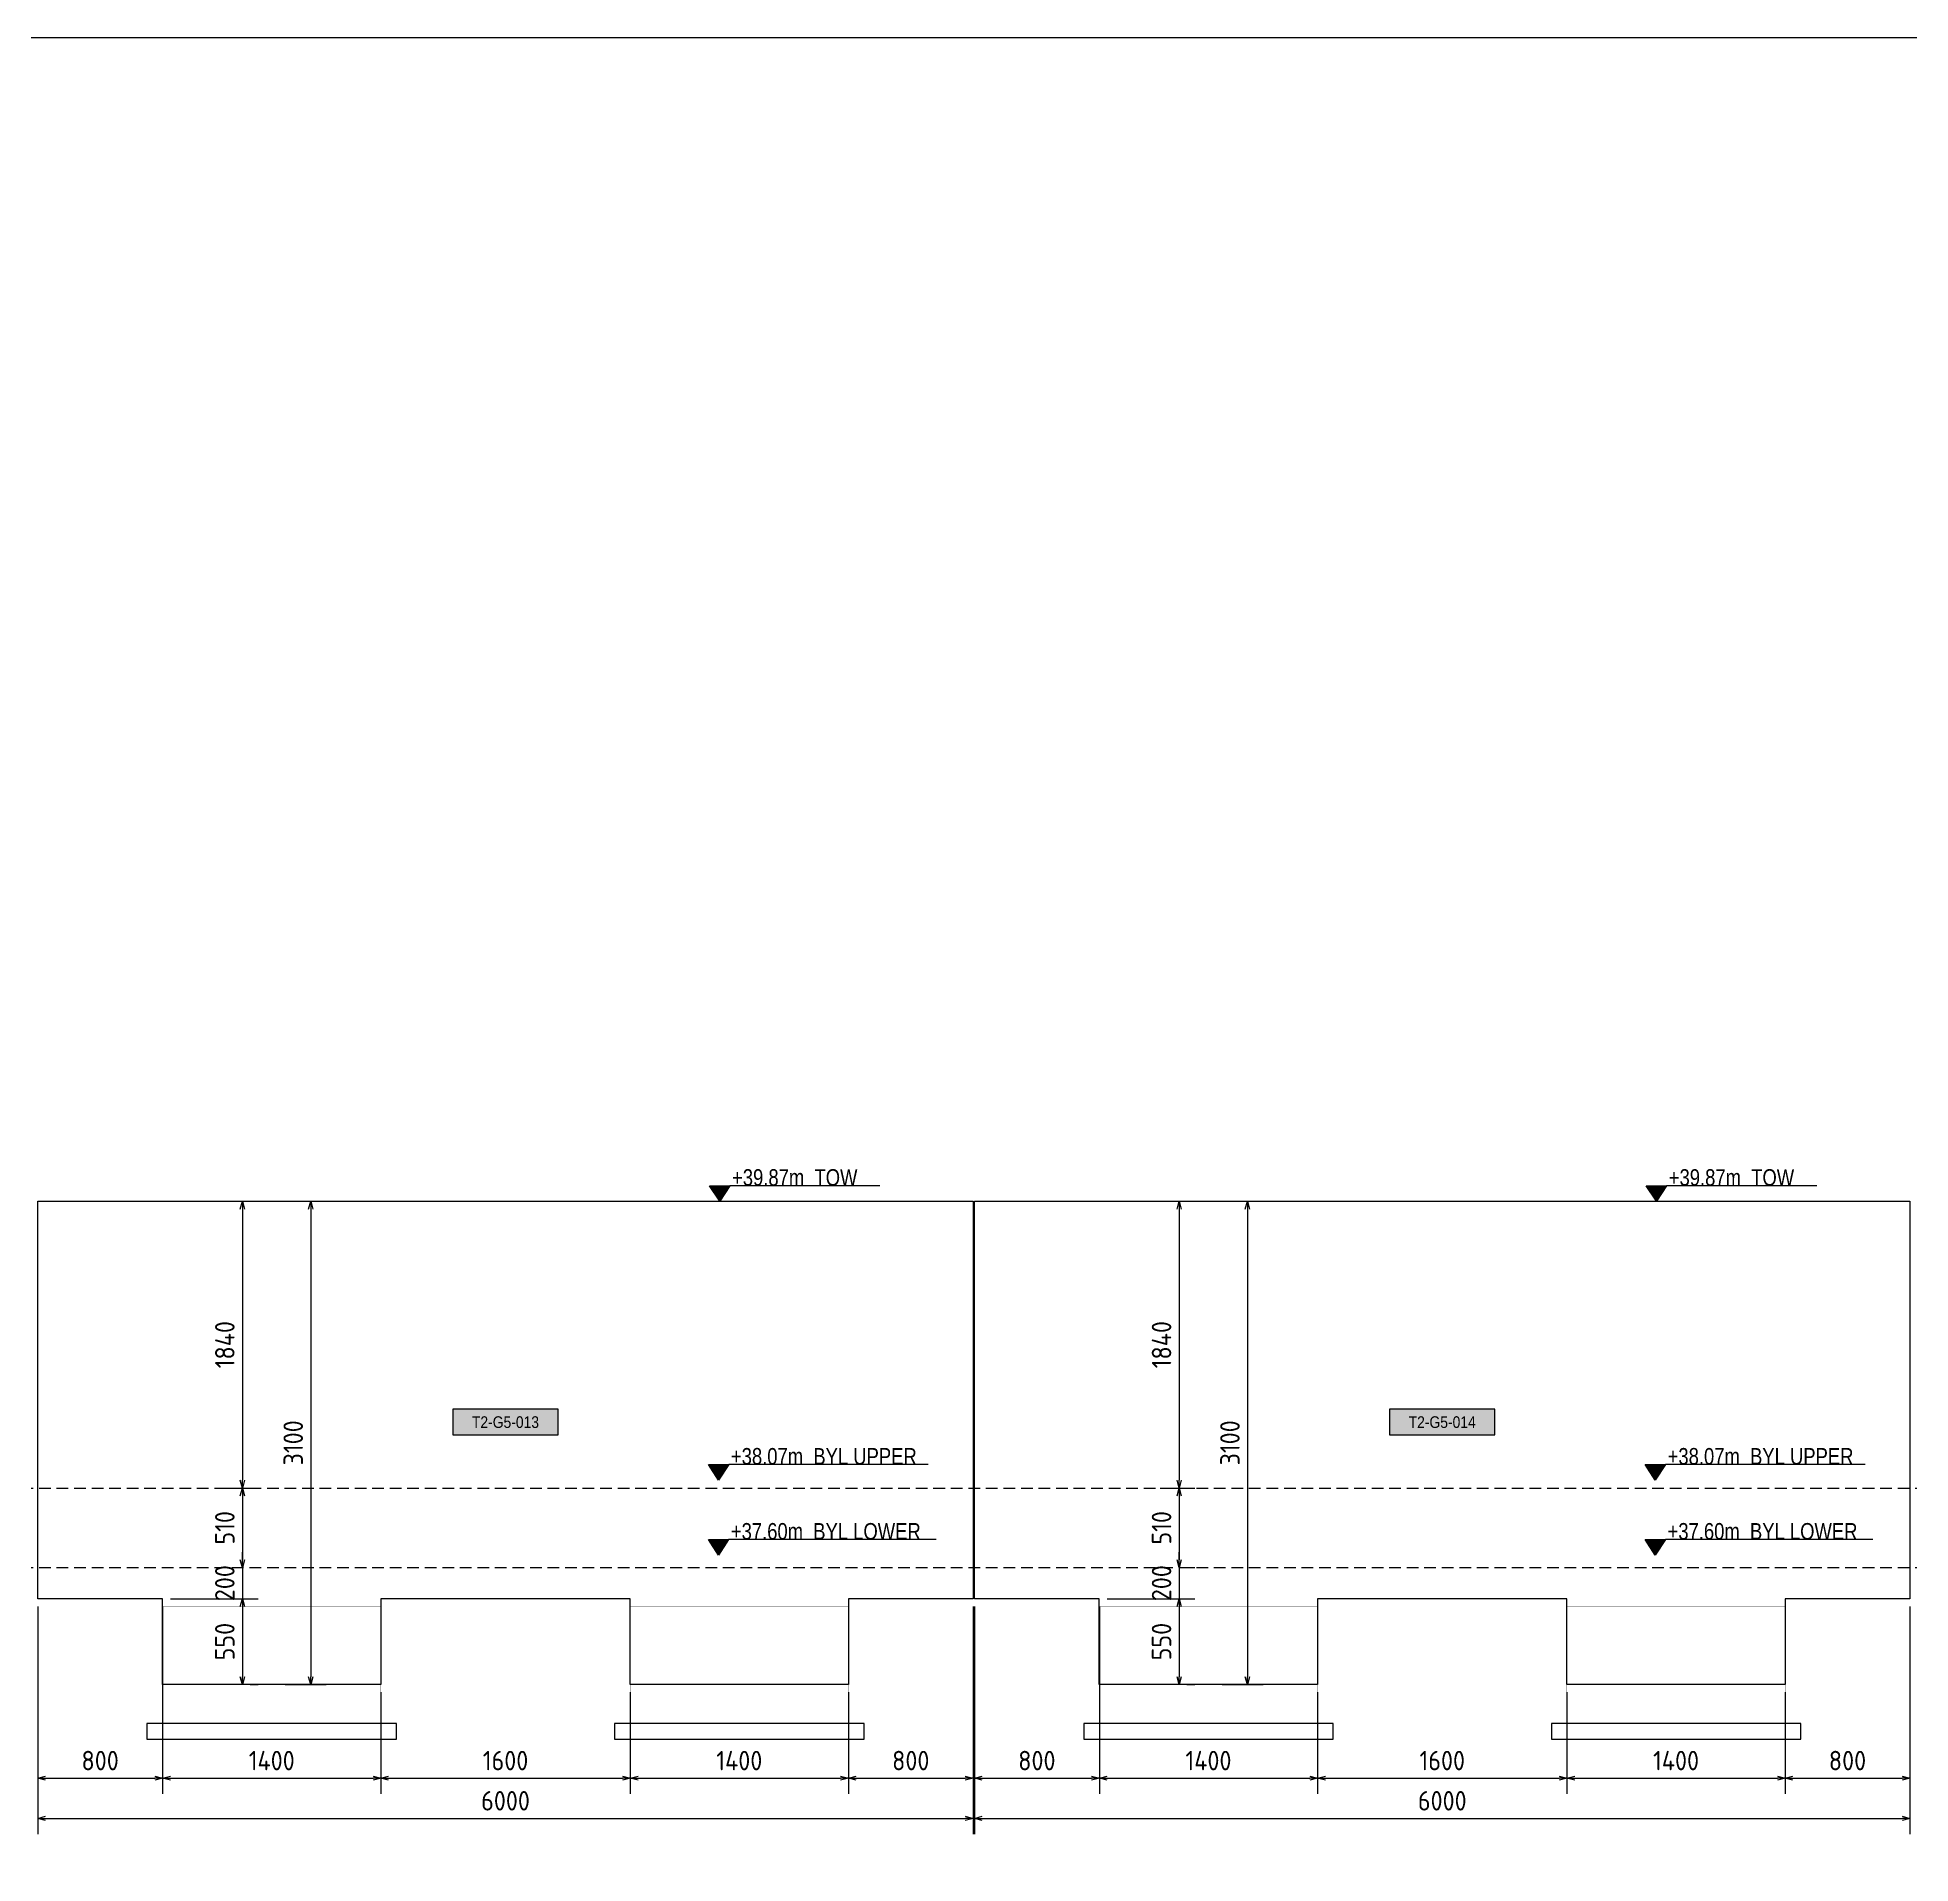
# Model space of a CAD drawing. Header units: centimetres. Extents: x -6122352 to 4157695, y -1694241 to 1947892.
# Drawn here: x 3396059 to 3408077, y 768058 to 779771 of the extents above; entities that cross this region are included whole.
import ezdxf
from ezdxf.enums import TextEntityAlignment as Align

# ---------------------------------------------------------------- set-up
doc = ezdxf.new("R2010")
doc.units = ezdxf.units.CM
doc.header["$MEASUREMENT"] = 0
doc.header["$PDMODE"] = 66
doc.header["$PDSIZE"] = 100
doc.linetypes.add('DASHED2', pattern=[0.375, 0.25, -0.125])
doc.linetypes.add('HIDDEN', pattern=[0.375, 0.25, -0.125])
for name, color, linetype in [('00-MI-DIM', 7, 'Continuous'), ('@MI-TYPE-02', 6, 'Continuous'), ('JML-Dimension', 1, 'Continuous'), ('PANEL-TAGS', 7, 'Continuous'), ('SECTION', 130, 'Continuous')]:
    doc.layers.add(name, color=color, linetype=linetype)
doc.styles.add('PANELTAG_STYLE', font='arial.ttf')
doc.styles.add('Schueco-BEMSTIL', font='isocpeur.ttf', dxfattribs={"width": 0.9})
doc.styles.add('txt-Pisa-std', font='arial.ttf', dxfattribs={"width": 0.8})
doc.dimstyles.new('MI- JWC-TXT-2.5 MM', dxfattribs={"dimscale": 1.5, "dimtxt": 2.5, "dimasz": 1, "dimexe": 2, "dimexo": 1, "dimgap": 1, "dimtad": 1, "dimdec": 0, "dimdsep": 46, "dimtxsty": 'Schueco-BEMSTIL', "dimblk": 'OPEN30', "dimcen": 0, "dimdle": 2, "dimclrd": 140, "dimclre": 8, "dimclrt": 40, "dimadec": 0, "dimazin": 2, "dimtfac": 1, "dimtdec": 0, "dimtix": 1, "dimtmove": 2, "dimatfit": 3, "dimldrblk": 'OPEN', "dimfxl": 2, "dimlwd": -1, "dimlwe": -1, "dimarcsym": 0})

# ---------------------------------------------------------------- blocks, each defined once
blk = doc.blocks.new('*U1106')
at = {"layer": 'JML-Dimension'}
h = blk.add_hatch(color=10, dxfattribs=at)
h.dxf.hatch_style = 1
h.paths.add_polyline_path([(0, 0), (-1.54, 2.37), (1.54, 2.37)])
blk.add_line((24.31, 2.37), (1.54, 2.37), dxfattribs=at)
blk.add_lwpolyline([(0, 0), (-1.54, 2.37), (1.54, 2.37), (0, 0)], dxfattribs=at)
at = {"color": 5, "style": 'txt-Pisa-std', "width": 0.8}
blk.add_attdef('+0.0', text='', height=2.5, dxfattribs=at).set_placement((1.87, 2.37), align=Align.BOTTOM_LEFT)
blk = doc.blocks.new('*U1108')
at = {"layer": 'JML-Dimension'}
h = blk.add_hatch(color=10, dxfattribs=at)
h.dxf.hatch_style = 1
h.paths.add_polyline_path([(0, 0), (-1.54, 2.37), (1.54, 2.37)])
blk.add_line((31.81, 2.37), (1.54, 2.37), dxfattribs=at)
blk.add_lwpolyline([(0, 0), (-1.54, 2.37), (1.54, 2.37), (0, 0)], dxfattribs=at)
at = {"color": 5, "style": 'txt-Pisa-std', "width": 0.8}
blk.add_attdef('+0.0', text='', height=2.5, dxfattribs=at).set_placement((1.87, 2.37), align=Align.BOTTOM_LEFT)
blk = doc.blocks.new('*U1107')
at = {"layer": 'JML-Dimension'}
h = blk.add_hatch(color=10, dxfattribs=at)
h.dxf.hatch_style = 1
h.paths.add_polyline_path([(0, 0), (-1.54, 2.37), (1.54, 2.37)])
blk.add_line((33.03, 2.37), (1.54, 2.37), dxfattribs=at)
blk.add_lwpolyline([(0, 0), (-1.54, 2.37), (1.54, 2.37), (0, 0)], dxfattribs=at)
at = {"color": 5, "style": 'txt-Pisa-std', "width": 0.8}
blk.add_attdef('+0.0', text='', height=2.5, dxfattribs=at).set_placement((1.87, 2.37), align=Align.BOTTOM_LEFT)
blk = doc.blocks.new('_Open30')
at = {"color": 0, "linetype": 'ByBlock', "lineweight": -2}
for p, q in [((-1, 0.27), (0, 0)), ((0, 0), (-1, -0.27)), ((0, 0), (-1, 0))]:
    blk.add_line(p, q, dxfattribs=at)
blk = doc.blocks.new('*D1247')
at = {"layer": '00-MI-DIM', "color": 8, "transparency": 16777216}
for p, q in [((3397649, 772306), (3397912, 772306)), ((3397649, 769206), (3397912, 769206))]:
    blk.add_line(p, q, dxfattribs=at)
at = {"layer": '00-MI-DIM', "color": 140, "transparency": 16777216}
blk.add_line((3397812, 772256), (3397812, 769256), dxfattribs=at)
at = {"layer": 'Defpoints', "color": 0, "transparency": 16777216}
for p in [(3397599, 772306), (3397599, 769206), (3397812, 769206)]:
    blk.add_point(p, dxfattribs=at)
at = {"layer": '00-MI-DIM', "color": 140, "transparency": 16777216, "xscale": 50, "yscale": 50, "zscale": 50}
for p, rotation in [((3397812, 772306), 90), ((3397812, 769206), 270)]:
    blk.add_blockref('_Open30', p, dxfattribs=dict(at, rotation=rotation))
at = {"layer": '00-MI-DIM', "color": 40, "transparency": 16777216, "insert": (3397700, 770756), "char_height": 125, "attachment_point": 5, "rotation": 90, "style": 'Schueco-BEMSTIL'}
blk.add_mtext('3100', dxfattribs=at)
blk = doc.blocks.new('_Open')
at = {"color": 0, "linetype": 'ByBlock', "lineweight": -2}
for p, q in [((-1, 0.2), (0, 0)), ((-1, -0.2), (0, 0)), ((0, 0), (-1, 0))]:
    blk.add_line(p, q, dxfattribs=at)
blk = doc.blocks.new('*D1248')
at = {"layer": '00-MI-DIM', "color": 8, "transparency": 16777216}
for p, q in [((3397252, 772306), (3397474, 772306)), ((3397252, 770466), (3397474, 770466))]:
    blk.add_line(p, q, dxfattribs=at)
at = {"layer": '00-MI-DIM', "color": 140, "transparency": 16777216}
blk.add_line((3397374, 772256), (3397374, 770516), dxfattribs=at)
at = {"layer": 'Defpoints', "color": 0, "transparency": 16777216}
for p in [(3397202, 772306), (3397202, 770466), (3397374, 770466)]:
    blk.add_point(p, dxfattribs=at)
at = {"layer": '00-MI-DIM', "color": 140, "transparency": 16777216, "xscale": 50, "yscale": 50, "zscale": 50}
for p, rotation in [((3397374, 772306), 90), ((3397374, 770466), 270)]:
    blk.add_blockref('_Open30', p, dxfattribs=dict(at, rotation=rotation))
at = {"layer": '00-MI-DIM', "color": 40, "transparency": 16777216, "insert": (3397261, 771386), "char_height": 125, "attachment_point": 5, "rotation": 90, "style": 'Schueco-BEMSTIL'}
blk.add_mtext('1840', dxfattribs=at)
blk = doc.blocks.new('*D1249')
at = {"layer": '00-MI-DIM', "color": 8, "transparency": 16777216}
for p, q in [((3397252, 770466), (3397474, 770466)), ((3397424, 769956), (3397474, 769956))]:
    blk.add_line(p, q, dxfattribs=at)
at = {"layer": '00-MI-DIM', "color": 140, "transparency": 16777216}
blk.add_line((3397374, 770416), (3397374, 770006), dxfattribs=at)
at = {"layer": 'Defpoints', "color": 0, "transparency": 16777216}
for p in [(3397202, 770466), (3397374, 769956), (3397374, 769956)]:
    blk.add_point(p, dxfattribs=at)
at = {"layer": '00-MI-DIM', "color": 140, "transparency": 16777216, "xscale": 50, "yscale": 50, "zscale": 50}
for p, rotation in [((3397374, 770466), 90), ((3397374, 769956), 270)]:
    blk.add_blockref('_Open30', p, dxfattribs=dict(at, rotation=rotation))
at = {"layer": '00-MI-DIM', "color": 40, "transparency": 16777216, "insert": (3397261, 770211), "char_height": 125, "attachment_point": 5, "rotation": 90, "style": 'Schueco-BEMSTIL'}
blk.add_mtext('510', dxfattribs=at)
blk = doc.blocks.new('*D1250')
at = {"layer": '00-MI-DIM', "color": 140, "transparency": 16777216}
for p, q in [((3397374, 770006), (3397374, 770056)), ((3397374, 769956), (3397374, 769756)), ((3397374, 769706), (3397374, 769656))]:
    blk.add_line(p, q, dxfattribs=at)
at = {"layer": '00-MI-DIM', "color": 8, "transparency": 16777216}
for p, q in [((3397424, 769956), (3397474, 769956)), ((3396912, 769756), (3397474, 769756))]:
    blk.add_line(p, q, dxfattribs=at)
at = {"layer": 'Defpoints', "color": 0, "transparency": 16777216}
for p in [(3397374, 769956), (3396862, 769756), (3397374, 769756)]:
    blk.add_point(p, dxfattribs=at)
at = {"layer": '00-MI-DIM', "color": 140, "transparency": 16777216, "xscale": 50, "yscale": 50, "zscale": 50}
for p, rotation in [((3397374, 769956), 270), ((3397374, 769756), 90)]:
    blk.add_blockref('_Open30', p, dxfattribs=dict(at, rotation=rotation))
at = {"layer": '00-MI-DIM', "color": 40, "transparency": 16777216, "insert": (3397261, 769856), "char_height": 125, "attachment_point": 5, "rotation": 90, "style": 'Schueco-BEMSTIL'}
blk.add_mtext('200', dxfattribs=at)
blk = doc.blocks.new('*D1251')
at = {"layer": '00-MI-DIM', "color": 8, "transparency": 16777216}
for p, q in [((3396912, 769756), (3397474, 769756)), ((3397424, 769206), (3397474, 769206))]:
    blk.add_line(p, q, dxfattribs=at)
at = {"layer": '00-MI-DIM', "color": 140, "transparency": 16777216}
blk.add_line((3397374, 769706), (3397374, 769256), dxfattribs=at)
at = {"layer": 'Defpoints', "color": 0, "transparency": 16777216}
for p in [(3396862, 769756), (3397374, 769206), (3397374, 769206)]:
    blk.add_point(p, dxfattribs=at)
at = {"layer": '00-MI-DIM', "color": 140, "transparency": 16777216, "xscale": 50, "yscale": 50, "zscale": 50}
for p, rotation in [((3397374, 769756), 90), ((3397374, 769206), 270)]:
    blk.add_blockref('_Open30', p, dxfattribs=dict(at, rotation=rotation))
at = {"layer": '00-MI-DIM', "color": 40, "transparency": 16777216, "insert": (3397261, 769481), "char_height": 125, "attachment_point": 5, "rotation": 90, "style": 'Schueco-BEMSTIL'}
blk.add_mtext('550', dxfattribs=at)
blk = doc.blocks.new('*D1252')
at = {"layer": '00-MI-DIM', "color": 8, "transparency": 16777216}
for p, q in [((3396061, 769706), (3396061, 768505)), ((3396862, 769706), (3396862, 768505))]:
    blk.add_line(p, q, dxfattribs=at)
at = {"layer": '00-MI-DIM', "color": 140, "transparency": 16777216}
blk.add_line((3396111, 768605), (3396812, 768605), dxfattribs=at)
at = {"layer": 'Defpoints', "color": 0, "transparency": 16777216}
for p in [(3396061, 769756), (3396862, 769756), (3396862, 768605)]:
    blk.add_point(p, dxfattribs=at)
at = {"layer": '00-MI-DIM', "color": 140, "transparency": 16777216, "xscale": 50, "yscale": 50, "zscale": 50, "rotation": 180}
blk.add_blockref('_Open30', (3396061, 768605), dxfattribs=at)
at = {"layer": '00-MI-DIM', "color": 140, "transparency": 16777216, "xscale": 50, "yscale": 50, "zscale": 50}
blk.add_blockref('_Open30', (3396862, 768605), dxfattribs=at)
at = {"layer": '00-MI-DIM', "color": 40, "transparency": 16777216, "insert": (3396461, 768718), "char_height": 125, "attachment_point": 5, "style": 'Schueco-BEMSTIL'}
blk.add_mtext('800', dxfattribs=at)
blk = doc.blocks.new('*D1253')
at = {"layer": '00-MI-DIM', "color": 8, "transparency": 16777216}
for p, q in [((3396862, 769706), (3396862, 768505)), ((3398262, 769156), (3398262, 768505))]:
    blk.add_line(p, q, dxfattribs=at)
at = {"layer": '00-MI-DIM', "color": 140, "transparency": 16777216}
blk.add_line((3396912, 768605), (3398212, 768605), dxfattribs=at)
at = {"layer": 'Defpoints', "color": 0, "transparency": 16777216}
for p in [(3396862, 769756), (3398262, 769206), (3398262, 768605)]:
    blk.add_point(p, dxfattribs=at)
at = {"layer": '00-MI-DIM', "color": 140, "transparency": 16777216, "xscale": 50, "yscale": 50, "zscale": 50, "rotation": 180}
blk.add_blockref('_Open30', (3396862, 768605), dxfattribs=at)
at = {"layer": '00-MI-DIM', "color": 140, "transparency": 16777216, "xscale": 50, "yscale": 50, "zscale": 50}
blk.add_blockref('_Open30', (3398262, 768605), dxfattribs=at)
at = {"layer": '00-MI-DIM', "color": 40, "transparency": 16777216, "insert": (3397562, 768718), "char_height": 125, "attachment_point": 5, "style": 'Schueco-BEMSTIL'}
blk.add_mtext('1400', dxfattribs=at)
blk = doc.blocks.new('*D1254')
at = {"layer": '00-MI-DIM', "color": 8, "transparency": 16777216}
for p, q in [((3398262, 769156), (3398262, 768505)), ((3399862, 769156), (3399862, 768505))]:
    blk.add_line(p, q, dxfattribs=at)
at = {"layer": '00-MI-DIM', "color": 140, "transparency": 16777216}
blk.add_line((3398312, 768605), (3399812, 768605), dxfattribs=at)
at = {"layer": 'Defpoints', "color": 0, "transparency": 16777216}
for p in [(3398262, 769206), (3399862, 769206), (3399862, 768605)]:
    blk.add_point(p, dxfattribs=at)
at = {"layer": '00-MI-DIM', "color": 140, "transparency": 16777216, "xscale": 50, "yscale": 50, "zscale": 50, "rotation": 180}
blk.add_blockref('_Open30', (3398262, 768605), dxfattribs=at)
at = {"layer": '00-MI-DIM', "color": 140, "transparency": 16777216, "xscale": 50, "yscale": 50, "zscale": 50}
blk.add_blockref('_Open30', (3399862, 768605), dxfattribs=at)
at = {"layer": '00-MI-DIM', "color": 40, "transparency": 16777216, "insert": (3399062, 768718), "char_height": 125, "attachment_point": 5, "style": 'Schueco-BEMSTIL'}
blk.add_mtext('1600', dxfattribs=at)
blk = doc.blocks.new('*D1255')
at = {"layer": '00-MI-DIM', "color": 8, "transparency": 16777216}
for p, q in [((3399862, 769156), (3399862, 768505)), ((3401262, 769156), (3401262, 768505))]:
    blk.add_line(p, q, dxfattribs=at)
at = {"layer": '00-MI-DIM', "color": 140, "transparency": 16777216}
blk.add_line((3399912, 768605), (3401212, 768605), dxfattribs=at)
at = {"layer": 'Defpoints', "color": 0, "transparency": 16777216}
for p in [(3399862, 769206), (3401262, 769206), (3401262, 768605)]:
    blk.add_point(p, dxfattribs=at)
at = {"layer": '00-MI-DIM', "color": 140, "transparency": 16777216, "xscale": 50, "yscale": 50, "zscale": 50, "rotation": 180}
blk.add_blockref('_Open30', (3399862, 768605), dxfattribs=at)
at = {"layer": '00-MI-DIM', "color": 140, "transparency": 16777216, "xscale": 50, "yscale": 50, "zscale": 50}
blk.add_blockref('_Open30', (3401262, 768605), dxfattribs=at)
at = {"layer": '00-MI-DIM', "color": 40, "transparency": 16777216, "insert": (3400562, 768718), "char_height": 125, "attachment_point": 5, "style": 'Schueco-BEMSTIL'}
blk.add_mtext('1400', dxfattribs=at)
blk = doc.blocks.new('*D1256')
at = {"layer": '00-MI-DIM', "color": 8, "transparency": 16777216}
for p, q in [((3402062, 769706), (3402062, 768505)), ((3401262, 769156), (3401262, 768505))]:
    blk.add_line(p, q, dxfattribs=at)
at = {"layer": '00-MI-DIM', "color": 140, "transparency": 16777216}
blk.add_line((3401312, 768605), (3402012, 768605), dxfattribs=at)
at = {"layer": 'Defpoints', "color": 0, "transparency": 16777216}
for p in [(3402062, 769756), (3401262, 769206), (3402062, 768605)]:
    blk.add_point(p, dxfattribs=at)
at = {"layer": '00-MI-DIM', "color": 140, "transparency": 16777216, "xscale": 50, "yscale": 50, "zscale": 50, "rotation": 180}
blk.add_blockref('_Open30', (3401262, 768605), dxfattribs=at)
at = {"layer": '00-MI-DIM', "color": 140, "transparency": 16777216, "xscale": 50, "yscale": 50, "zscale": 50}
blk.add_blockref('_Open30', (3402062, 768605), dxfattribs=at)
at = {"layer": '00-MI-DIM', "color": 40, "transparency": 16777216, "insert": (3401662, 768718), "char_height": 125, "attachment_point": 5, "style": 'Schueco-BEMSTIL'}
blk.add_mtext('800', dxfattribs=at)
blk = doc.blocks.new('*D1257')
at = {"layer": '00-MI-DIM', "color": 8, "transparency": 16777216}
for p, q in [((3396061, 769706), (3396061, 768247)), ((3402062, 769706), (3402062, 768247))]:
    blk.add_line(p, q, dxfattribs=at)
at = {"layer": '00-MI-DIM', "color": 140, "transparency": 16777216}
blk.add_line((3396111, 768347), (3402012, 768347), dxfattribs=at)
at = {"layer": 'Defpoints', "color": 0, "transparency": 16777216}
for p in [(3396061, 769756), (3402062, 769756), (3402062, 768347)]:
    blk.add_point(p, dxfattribs=at)
at = {"layer": '00-MI-DIM', "color": 140, "transparency": 16777216, "xscale": 50, "yscale": 50, "zscale": 50, "rotation": 180}
blk.add_blockref('_Open30', (3396061, 768347), dxfattribs=at)
at = {"layer": '00-MI-DIM', "color": 140, "transparency": 16777216, "xscale": 50, "yscale": 50, "zscale": 50}
blk.add_blockref('_Open30', (3402062, 768347), dxfattribs=at)
at = {"layer": '00-MI-DIM', "color": 40, "transparency": 16777216, "insert": (3399062, 768460), "char_height": 125, "attachment_point": 5, "style": 'Schueco-BEMSTIL'}
blk.add_mtext('6000', dxfattribs=at)
blk = doc.blocks.new('*D1258')
at = {"layer": '00-MI-DIM', "color": 8, "transparency": 16777216}
for p, q in [((3403659, 772306), (3403922, 772306)), ((3403659, 769206), (3403922, 769206))]:
    blk.add_line(p, q, dxfattribs=at)
at = {"layer": '00-MI-DIM', "color": 140, "transparency": 16777216}
blk.add_line((3403822, 772256), (3403822, 769256), dxfattribs=at)
at = {"layer": 'Defpoints', "color": 0, "transparency": 16777216}
for p in [(3403609, 772306), (3403609, 769206), (3403822, 769206)]:
    blk.add_point(p, dxfattribs=at)
at = {"layer": '00-MI-DIM', "color": 140, "transparency": 16777216, "xscale": 50, "yscale": 50, "zscale": 50}
for p, rotation in [((3403822, 772306), 90), ((3403822, 769206), 270)]:
    blk.add_blockref('_Open30', p, dxfattribs=dict(at, rotation=rotation))
at = {"layer": '00-MI-DIM', "color": 40, "transparency": 16777216, "insert": (3403710, 770756), "char_height": 125, "attachment_point": 5, "rotation": 90, "style": 'Schueco-BEMSTIL'}
blk.add_mtext('3100', dxfattribs=at)
blk = doc.blocks.new('*D1259')
at = {"layer": '00-MI-DIM', "color": 8, "transparency": 16777216}
for p, q in [((3403262, 772306), (3403484, 772306)), ((3403262, 770466), (3403484, 770466))]:
    blk.add_line(p, q, dxfattribs=at)
at = {"layer": '00-MI-DIM', "color": 140, "transparency": 16777216}
blk.add_line((3403384, 772256), (3403384, 770516), dxfattribs=at)
at = {"layer": 'Defpoints', "color": 0, "transparency": 16777216}
for p in [(3403212, 772306), (3403212, 770466), (3403384, 770466)]:
    blk.add_point(p, dxfattribs=at)
at = {"layer": '00-MI-DIM', "color": 140, "transparency": 16777216, "xscale": 50, "yscale": 50, "zscale": 50}
for p, rotation in [((3403384, 772306), 90), ((3403384, 770466), 270)]:
    blk.add_blockref('_Open30', p, dxfattribs=dict(at, rotation=rotation))
at = {"layer": '00-MI-DIM', "color": 40, "transparency": 16777216, "insert": (3403271, 771386), "char_height": 125, "attachment_point": 5, "rotation": 90, "style": 'Schueco-BEMSTIL'}
blk.add_mtext('1840', dxfattribs=at)
blk = doc.blocks.new('*D1260')
at = {"layer": '00-MI-DIM', "color": 8, "transparency": 16777216}
for p, q in [((3403262, 770466), (3403484, 770466)), ((3403434, 769956), (3403484, 769956))]:
    blk.add_line(p, q, dxfattribs=at)
at = {"layer": '00-MI-DIM', "color": 140, "transparency": 16777216}
blk.add_line((3403384, 770416), (3403384, 770006), dxfattribs=at)
at = {"layer": 'Defpoints', "color": 0, "transparency": 16777216}
for p in [(3403212, 770466), (3403384, 769956), (3403384, 769956)]:
    blk.add_point(p, dxfattribs=at)
at = {"layer": '00-MI-DIM', "color": 140, "transparency": 16777216, "xscale": 50, "yscale": 50, "zscale": 50}
for p, rotation in [((3403384, 770466), 90), ((3403384, 769956), 270)]:
    blk.add_blockref('_Open30', p, dxfattribs=dict(at, rotation=rotation))
at = {"layer": '00-MI-DIM', "color": 40, "transparency": 16777216, "insert": (3403271, 770211), "char_height": 125, "attachment_point": 5, "rotation": 90, "style": 'Schueco-BEMSTIL'}
blk.add_mtext('510', dxfattribs=at)
blk = doc.blocks.new('*D1261')
at = {"layer": '00-MI-DIM', "color": 140, "transparency": 16777216}
for p, q in [((3403384, 770006), (3403384, 770056)), ((3403384, 769956), (3403384, 769756)), ((3403384, 769706), (3403384, 769656))]:
    blk.add_line(p, q, dxfattribs=at)
at = {"layer": '00-MI-DIM', "color": 8, "transparency": 16777216}
for p, q in [((3403434, 769956), (3403484, 769956)), ((3402922, 769756), (3403484, 769756))]:
    blk.add_line(p, q, dxfattribs=at)
at = {"layer": 'Defpoints', "color": 0, "transparency": 16777216}
for p in [(3403384, 769956), (3402872, 769756), (3403384, 769756)]:
    blk.add_point(p, dxfattribs=at)
at = {"layer": '00-MI-DIM', "color": 140, "transparency": 16777216, "xscale": 50, "yscale": 50, "zscale": 50}
for p, rotation in [((3403384, 769956), 270), ((3403384, 769756), 90)]:
    blk.add_blockref('_Open30', p, dxfattribs=dict(at, rotation=rotation))
at = {"layer": '00-MI-DIM', "color": 40, "transparency": 16777216, "insert": (3403271, 769856), "char_height": 125, "attachment_point": 5, "rotation": 90, "style": 'Schueco-BEMSTIL'}
blk.add_mtext('200', dxfattribs=at)
blk = doc.blocks.new('*D1262')
at = {"layer": '00-MI-DIM', "color": 8, "transparency": 16777216}
for p, q in [((3402922, 769756), (3403484, 769756)), ((3403434, 769206), (3403484, 769206))]:
    blk.add_line(p, q, dxfattribs=at)
at = {"layer": '00-MI-DIM', "color": 140, "transparency": 16777216}
blk.add_line((3403384, 769706), (3403384, 769256), dxfattribs=at)
at = {"layer": 'Defpoints', "color": 0, "transparency": 16777216}
for p in [(3402872, 769756), (3403384, 769206), (3403384, 769206)]:
    blk.add_point(p, dxfattribs=at)
at = {"layer": '00-MI-DIM', "color": 140, "transparency": 16777216, "xscale": 50, "yscale": 50, "zscale": 50}
for p, rotation in [((3403384, 769756), 90), ((3403384, 769206), 270)]:
    blk.add_blockref('_Open30', p, dxfattribs=dict(at, rotation=rotation))
at = {"layer": '00-MI-DIM', "color": 40, "transparency": 16777216, "insert": (3403271, 769481), "char_height": 125, "attachment_point": 5, "rotation": 90, "style": 'Schueco-BEMSTIL'}
blk.add_mtext('550', dxfattribs=at)
blk = doc.blocks.new('*D1263')
at = {"layer": '00-MI-DIM', "color": 8, "transparency": 16777216}
for p, q in [((3402071, 769706), (3402071, 768505)), ((3402872, 769706), (3402872, 768505))]:
    blk.add_line(p, q, dxfattribs=at)
at = {"layer": '00-MI-DIM', "color": 140, "transparency": 16777216}
blk.add_line((3402121, 768605), (3402822, 768605), dxfattribs=at)
at = {"layer": 'Defpoints', "color": 0, "transparency": 16777216}
for p in [(3402071, 769756), (3402872, 769756), (3402872, 768605)]:
    blk.add_point(p, dxfattribs=at)
at = {"layer": '00-MI-DIM', "color": 140, "transparency": 16777216, "xscale": 50, "yscale": 50, "zscale": 50, "rotation": 180}
blk.add_blockref('_Open30', (3402071, 768605), dxfattribs=at)
at = {"layer": '00-MI-DIM', "color": 140, "transparency": 16777216, "xscale": 50, "yscale": 50, "zscale": 50}
blk.add_blockref('_Open30', (3402872, 768605), dxfattribs=at)
at = {"layer": '00-MI-DIM', "color": 40, "transparency": 16777216, "insert": (3402471, 768718), "char_height": 125, "attachment_point": 5, "style": 'Schueco-BEMSTIL'}
blk.add_mtext('800', dxfattribs=at)
blk = doc.blocks.new('*D1264')
at = {"layer": '00-MI-DIM', "color": 8, "transparency": 16777216}
for p, q in [((3402872, 769706), (3402872, 768505)), ((3404272, 769156), (3404272, 768505))]:
    blk.add_line(p, q, dxfattribs=at)
at = {"layer": '00-MI-DIM', "color": 140, "transparency": 16777216}
blk.add_line((3402922, 768605), (3404222, 768605), dxfattribs=at)
at = {"layer": 'Defpoints', "color": 0, "transparency": 16777216}
for p in [(3402872, 769756), (3404272, 769206), (3404272, 768605)]:
    blk.add_point(p, dxfattribs=at)
at = {"layer": '00-MI-DIM', "color": 140, "transparency": 16777216, "xscale": 50, "yscale": 50, "zscale": 50, "rotation": 180}
blk.add_blockref('_Open30', (3402872, 768605), dxfattribs=at)
at = {"layer": '00-MI-DIM', "color": 140, "transparency": 16777216, "xscale": 50, "yscale": 50, "zscale": 50}
blk.add_blockref('_Open30', (3404272, 768605), dxfattribs=at)
at = {"layer": '00-MI-DIM', "color": 40, "transparency": 16777216, "insert": (3403572, 768718), "char_height": 125, "attachment_point": 5, "style": 'Schueco-BEMSTIL'}
blk.add_mtext('1400', dxfattribs=at)
blk = doc.blocks.new('*D1265')
at = {"layer": '00-MI-DIM', "color": 8, "transparency": 16777216}
for p, q in [((3404272, 769156), (3404272, 768505)), ((3405872, 769156), (3405872, 768505))]:
    blk.add_line(p, q, dxfattribs=at)
at = {"layer": '00-MI-DIM', "color": 140, "transparency": 16777216}
blk.add_line((3404322, 768605), (3405822, 768605), dxfattribs=at)
at = {"layer": 'Defpoints', "color": 0, "transparency": 16777216}
for p in [(3404272, 769206), (3405872, 769206), (3405872, 768605)]:
    blk.add_point(p, dxfattribs=at)
at = {"layer": '00-MI-DIM', "color": 140, "transparency": 16777216, "xscale": 50, "yscale": 50, "zscale": 50, "rotation": 180}
blk.add_blockref('_Open30', (3404272, 768605), dxfattribs=at)
at = {"layer": '00-MI-DIM', "color": 140, "transparency": 16777216, "xscale": 50, "yscale": 50, "zscale": 50}
blk.add_blockref('_Open30', (3405872, 768605), dxfattribs=at)
at = {"layer": '00-MI-DIM', "color": 40, "transparency": 16777216, "insert": (3405072, 768718), "char_height": 125, "attachment_point": 5, "style": 'Schueco-BEMSTIL'}
blk.add_mtext('1600', dxfattribs=at)
blk = doc.blocks.new('*D1266')
at = {"layer": '00-MI-DIM', "color": 8, "transparency": 16777216}
for p, q in [((3405872, 769156), (3405872, 768505)), ((3407272, 769156), (3407272, 768505))]:
    blk.add_line(p, q, dxfattribs=at)
at = {"layer": '00-MI-DIM', "color": 140, "transparency": 16777216}
blk.add_line((3405922, 768605), (3407222, 768605), dxfattribs=at)
at = {"layer": 'Defpoints', "color": 0, "transparency": 16777216}
for p in [(3405872, 769206), (3407272, 769206), (3407272, 768605)]:
    blk.add_point(p, dxfattribs=at)
at = {"layer": '00-MI-DIM', "color": 140, "transparency": 16777216, "xscale": 50, "yscale": 50, "zscale": 50, "rotation": 180}
blk.add_blockref('_Open30', (3405872, 768605), dxfattribs=at)
at = {"layer": '00-MI-DIM', "color": 140, "transparency": 16777216, "xscale": 50, "yscale": 50, "zscale": 50}
blk.add_blockref('_Open30', (3407272, 768605), dxfattribs=at)
at = {"layer": '00-MI-DIM', "color": 40, "transparency": 16777216, "insert": (3406572, 768718), "char_height": 125, "attachment_point": 5, "style": 'Schueco-BEMSTIL'}
blk.add_mtext('1400', dxfattribs=at)
blk = doc.blocks.new('*D1267')
at = {"layer": '00-MI-DIM', "color": 8, "transparency": 16777216}
for p, q in [((3408072, 769706), (3408072, 768505)), ((3407272, 769156), (3407272, 768505))]:
    blk.add_line(p, q, dxfattribs=at)
at = {"layer": '00-MI-DIM', "color": 140, "transparency": 16777216}
blk.add_line((3407322, 768605), (3408022, 768605), dxfattribs=at)
at = {"layer": 'Defpoints', "color": 0, "transparency": 16777216}
for p in [(3408072, 769756), (3407272, 769206), (3408072, 768605)]:
    blk.add_point(p, dxfattribs=at)
at = {"layer": '00-MI-DIM', "color": 140, "transparency": 16777216, "xscale": 50, "yscale": 50, "zscale": 50, "rotation": 180}
blk.add_blockref('_Open30', (3407272, 768605), dxfattribs=at)
at = {"layer": '00-MI-DIM', "color": 140, "transparency": 16777216, "xscale": 50, "yscale": 50, "zscale": 50}
blk.add_blockref('_Open30', (3408072, 768605), dxfattribs=at)
at = {"layer": '00-MI-DIM', "color": 40, "transparency": 16777216, "insert": (3407672, 768718), "char_height": 125, "attachment_point": 5, "style": 'Schueco-BEMSTIL'}
blk.add_mtext('800', dxfattribs=at)
blk = doc.blocks.new('*D1268')
at = {"layer": '00-MI-DIM', "color": 8, "transparency": 16777216}
for p, q in [((3402071, 769706), (3402071, 768247)), ((3408072, 769706), (3408072, 768247))]:
    blk.add_line(p, q, dxfattribs=at)
at = {"layer": '00-MI-DIM', "color": 140, "transparency": 16777216}
blk.add_line((3402121, 768347), (3408022, 768347), dxfattribs=at)
at = {"layer": 'Defpoints', "color": 0, "transparency": 16777216}
for p in [(3402071, 769756), (3408072, 769756), (3408072, 768347)]:
    blk.add_point(p, dxfattribs=at)
at = {"layer": '00-MI-DIM', "color": 140, "transparency": 16777216, "xscale": 50, "yscale": 50, "zscale": 50, "rotation": 180}
blk.add_blockref('_Open30', (3402071, 768347), dxfattribs=at)
at = {"layer": '00-MI-DIM', "color": 140, "transparency": 16777216, "xscale": 50, "yscale": 50, "zscale": 50}
blk.add_blockref('_Open30', (3408072, 768347), dxfattribs=at)
at = {"layer": '00-MI-DIM', "color": 40, "transparency": 16777216, "insert": (3405072, 768460), "char_height": 125, "attachment_point": 5, "style": 'Schueco-BEMSTIL'}
blk.add_mtext('6000', dxfattribs=at)
blk = doc.blocks.new('PANELTAG')
at = {"layer": 'PANEL-TAGS', "color": 1}
blk.add_lwpolyline([(-13.5, -3.3), (13.5, -3.3), (13.5, 3.3), (-13.5, 3.3)], close=True, dxfattribs=at)
at = {"layer": 'PANEL-TAGS', "color": 40, "true_color": 0xffd700}
blk.add_solid([(-13.5, -3.3), (13.5, -3.3), (-13.5, 3.3), (13.5, 3.3)], dxfattribs=at)
at = {"layer": 'PANEL-TAGS', "color": 5, "style": 'PANELTAG_STYLE', "width": 0.85}
blk.add_attdef('TAGNO', text='', height=3, dxfattribs=at).set_placement((0, 0), align=Align.MIDDLE)
blk = doc.blocks.new('T2-ELE FT')
at = {"color": 12, "linetype": 'HIDDEN', "ltscale": 5, "const_width": 2}
blk.add_lwpolyline([(30306558, 1676366), (30306558, 1676866), (30307958, 1676866), (30307958, 1676366)], dxfattribs=at)
at = {"color": 12, "ltscale": 20, "const_width": 2}
blk.add_lwpolyline([(30306558, 1676366), (30307958, 1676366), (30307958, 1676116), (30306558, 1676116)], close=True, dxfattribs=at)
at = {"color": 8, "ltscale": 20}
blk.add_lwpolyline([(30306458, 1676116), (30308058, 1676116), (30308058, 1676016), (30306458, 1676016)], close=True, dxfattribs=at)

msp = doc.modelspace()

# ---------------------------------------------------------------- linework, layer by layer
at = {"layer": '00-MI-DIM', "color": 6}
msp.add_lwpolyline([(3287503.15085, 779771.48504), (3558622.67476, 779771.48504), (3558622.67476, 760800.78134), (3287503.15085, 760800.78134)], close=True, dxfattribs=at)
at = {"layer": '@MI-TYPE-02', "color": 30}
for points in [[(3396061.98591, 772305.88762), (3402061.7694, 772305.84292), (3402061.7694, 769755.89772), (3401261.80692, 769755.89772), (3401261.80692, 769205.89772), (3399861.80692, 769205.89772), (3399861.80692, 769755.89772), (3398261.5194, 769755.89772), (3398261.5194, 769205.89772), (3396861.5194, 769205.89772), (3396861.5194, 769755.89772), (3396061.27343, 769755.94242), (3396061.98591, 772305.88762)], [(3402071.98591, 772305.88762), (3408071.7694, 772305.84292), (3408071.7694, 769755.89772), (3407271.80692, 769755.89772), (3407271.80692, 769205.89772), (3405871.80692, 769205.89772), (3405871.80692, 769755.89772), (3404271.5194, 769755.89772), (3404271.5194, 769205.89772), (3402871.5194, 769205.89772), (3402871.5194, 769755.89772), (3402071.27343, 769755.94242), (3402071.98591, 772305.88762)]]:
    msp.add_lwpolyline(points, dxfattribs=at)
at = {"layer": '@MI-TYPE-02', "color": 160, "linetype": 'DASHED2', "ltscale": 300}
for points in [[(3384031.7694, 770465.70886), (3426205.7694, 770465.70886)], [(3384031.7694, 769955.70886), (3426205.7694, 769955.70886)]]:
    msp.add_lwpolyline(points, dxfattribs=at)

# ---------------------------------------------------------------- block references
at = {"color": 2, "xscale": -1}
for p in [(33704819.68096, -907159.97604), (33707819.96848, -907160.02074), (33710829.68096, -907159.97604), (33713829.96848, -907160.02074)]:
    msp.add_blockref('T2-ELE FT', p, dxfattribs=at)
at = {"layer": 'PANEL-TAGS', "color": 30}
ref = msp.add_blockref('PANELTAG', (3399061.69114, 770889.11677), dxfattribs=dict(at, xscale=25, yscale=25, zscale=25))
ref.add_attrib('TAGNO', 'T2-G5-013', dxfattribs={"color": 5, "height": 75, "style": 'PANELTAG_STYLE', "width": 0.85}).set_placement((3399061.69114, 770889.11677), align=Align.MIDDLE_CENTER)
ref = msp.add_blockref('PANELTAG', (3405071.69114, 770889.11677), dxfattribs=dict(at, xscale=25, yscale=25, zscale=25))
ref.add_attrib('TAGNO', 'T2-G5-014', dxfattribs={"color": 5, "height": 75, "style": 'PANELTAG_STYLE', "width": 0.85}).set_placement((3405071.69114, 770889.11677), align=Align.MIDDLE_CENTER)
at = {"layer": 'SECTION', "color": 6}
ref = msp.add_blockref('*U1106', (3400436.24655, 772305.70882), dxfattribs=dict(at, xscale=42.30147098076819, yscale=42.30147098076819, zscale=42.30147098076819))
ref.add_attrib('+0.0', '+39.87m  TOW', (3400515.37519, 772405.96589), dxfattribs={"layer": 'JML-Dimension', "color": 5, "height": 105.7536775, "style": 'txt-Pisa-std', "width": 0.8})
ref = msp.add_blockref('*U1106', (3406446.24655, 772305.70882), dxfattribs=dict(at, xscale=42.30147098076819, yscale=42.30147098076819, zscale=42.30147098076819))
ref.add_attrib('+0.0', '+39.87m  TOW', (3406525.37519, 772405.96589), dxfattribs={"layer": 'JML-Dimension', "color": 5, "height": 105.7536775, "style": 'txt-Pisa-std', "width": 0.8})
ref = msp.add_blockref('*U1108', (3400428.95306, 770516.90995), dxfattribs=dict(at, xscale=42.30147098076819, yscale=42.30147098076819, zscale=42.30147098076819))
ref.add_attrib('+0.0', '+38.07m  BYL UPPER', (3400508.0817, 770617.16702), dxfattribs={"layer": 'JML-Dimension', "color": 5, "height": 105.7536775, "style": 'txt-Pisa-std', "width": 0.8})
ref = msp.add_blockref('*U1108', (3406438.95306, 770516.90995), dxfattribs=dict(at, xscale=42.30147098076819, yscale=42.30147098076819, zscale=42.30147098076819))
ref.add_attrib('+0.0', '+38.07m  BYL UPPER', (3406518.0817, 770617.16702), dxfattribs={"layer": 'JML-Dimension', "color": 5, "height": 105.7536775, "style": 'txt-Pisa-std', "width": 0.8})
ref = msp.add_blockref('*U1107', (3400428.41305, 770035.70886), dxfattribs=dict(at, xscale=42.30147098076819, yscale=42.30147098076819, zscale=42.30147098076819))
ref.add_attrib('+0.0', '+37.60m  BYL LOWER', (3400507.5417, 770135.96593), dxfattribs={"layer": 'JML-Dimension', "color": 5, "height": 105.7536775, "style": 'txt-Pisa-std', "width": 0.8})
ref = msp.add_blockref('*U1107', (3406438.41305, 770035.70886), dxfattribs=dict(at, xscale=42.30147098076819, yscale=42.30147098076819, zscale=42.30147098076819))
ref.add_attrib('+0.0', '+37.60m  BYL LOWER', (3406517.5417, 770135.96593), dxfattribs={"layer": 'JML-Dimension', "color": 5, "height": 105.7536775, "style": 'txt-Pisa-std', "width": 0.8})

# ---------------------------------------------------------------- dimensions: what is measured, and where the dimension line sits
at = {"layer": '00-MI-DIM', "color": 30}
for base, p1, p2, picture, middle in [((3397373.69275, 770465.70886), (3397201.94057, 772305.87912), (3397201.94057, 770465.70886), '*D1248', (3397261.19275, 771385.79399)), ((3397812.29378, 769205.89772), (3397598.74003, 772305.87617), (3397598.74003, 769205.89772), '*D1247', (3397699.79378, 770755.88694)), ((3403383.69275, 770465.70886), (3403211.94057, 772305.87912), (3403211.94057, 770465.70886), '*D1259', (3403271.19275, 771385.79399)), ((3403822.29378, 769205.89772), (3403608.74003, 772305.87617), (3403608.74003, 769205.89772), '*D1258', (3403709.79378, 770755.88694)), ((3397373.69275, 769955.70886), (3397201.94057, 770465.70886), (3397373.69275, 769955.70886), '*D1249', (3397261.19275, 770210.70886)), ((3403383.69275, 769955.70886), (3403211.94057, 770465.70886), (3403383.69275, 769955.70886), '*D1260', (3403271.19275, 770210.70886)), ((3397373.69275, 769755.89772), (3397373.69275, 769955.70886), (3396861.5194, 769755.89772), '*D1250', (3397261.19275, 769855.80329)), ((3403383.69275, 769755.89772), (3403383.69275, 769955.70886), (3402871.5194, 769755.89772), '*D1261', (3403271.19275, 769855.80329)), ((3397373.69275, 769205.89772), (3396861.5194, 769755.89772), (3397373.69275, 769205.89772), '*D1251', (3397261.19275, 769480.89772)), ((3403383.69275, 769205.89772), (3402871.5194, 769755.89772), (3403383.69275, 769205.89772), '*D1262', (3403271.19275, 769480.89772))]:
    dim = msp.add_linear_dim(base=base, p1=p1, p2=p2, angle=90, dimstyle='MI- JWC-TXT-2.5 MM', dxfattribs=at)
    dim.commit()
    dim.dimension.update_dxf_attribs({"geometry": picture, "text_midpoint": middle})
for base, p1, p2, picture, middle in [((3396861.5194, 768605.26254), (3396061.27343, 769755.94242), (3396861.5194, 769755.89772), '*D1252', (3396461.39641, 768717.76254)), ((3402061.7694, 768347.2823), (3396061.27343, 769755.94242), (3402061.7694, 769755.89772), '*D1257', (3399061.52141, 768459.7823)), ((3398261.5194, 768605.26254), (3396861.5194, 769755.89772), (3398261.5194, 769205.89772), '*D1253', (3397561.5194, 768717.76254)), ((3402061.7694, 768605.26254), (3401261.80692, 769205.89772), (3402061.7694, 769755.89772), '*D1256', (3401661.78816, 768717.76254)), ((3402871.5194, 768605.26254), (3402071.27343, 769755.94242), (3402871.5194, 769755.89772), '*D1263', (3402471.39641, 768717.76254)), ((3408071.7694, 768347.2823), (3402071.27343, 769755.94242), (3408071.7694, 769755.89772), '*D1268', (3405071.52141, 768459.7823)), ((3404271.5194, 768605.26254), (3402871.5194, 769755.89772), (3404271.5194, 769205.89772), '*D1264', (3403571.5194, 768717.76254)), ((3408071.7694, 768605.26254), (3407271.80692, 769205.89772), (3408071.7694, 769755.89772), '*D1267', (3407671.78816, 768717.76254)), ((3399861.80692, 768605.26254), (3398261.5194, 769205.89772), (3399861.80692, 769205.89772), '*D1254', (3399061.66316, 768717.76254)), ((3401261.80692, 768605.26254), (3399861.80692, 769205.89772), (3401261.80692, 769205.89772), '*D1255', (3400561.80692, 768717.76254)), ((3405871.80692, 768605.26254), (3404271.5194, 769205.89772), (3405871.80692, 769205.89772), '*D1265', (3405071.66316, 768717.76254)), ((3407271.80692, 768605.26254), (3405871.80692, 769205.89772), (3407271.80692, 769205.89772), '*D1266', (3406571.80692, 768717.76254))]:
    dim = msp.add_linear_dim(base=base, p1=p1, p2=p2, dimstyle='MI- JWC-TXT-2.5 MM', dxfattribs=at)
    dim.commit()
    dim.dimension.update_dxf_attribs({"geometry": picture, "text_midpoint": middle})

doc.saveas('drawing.dxf')
